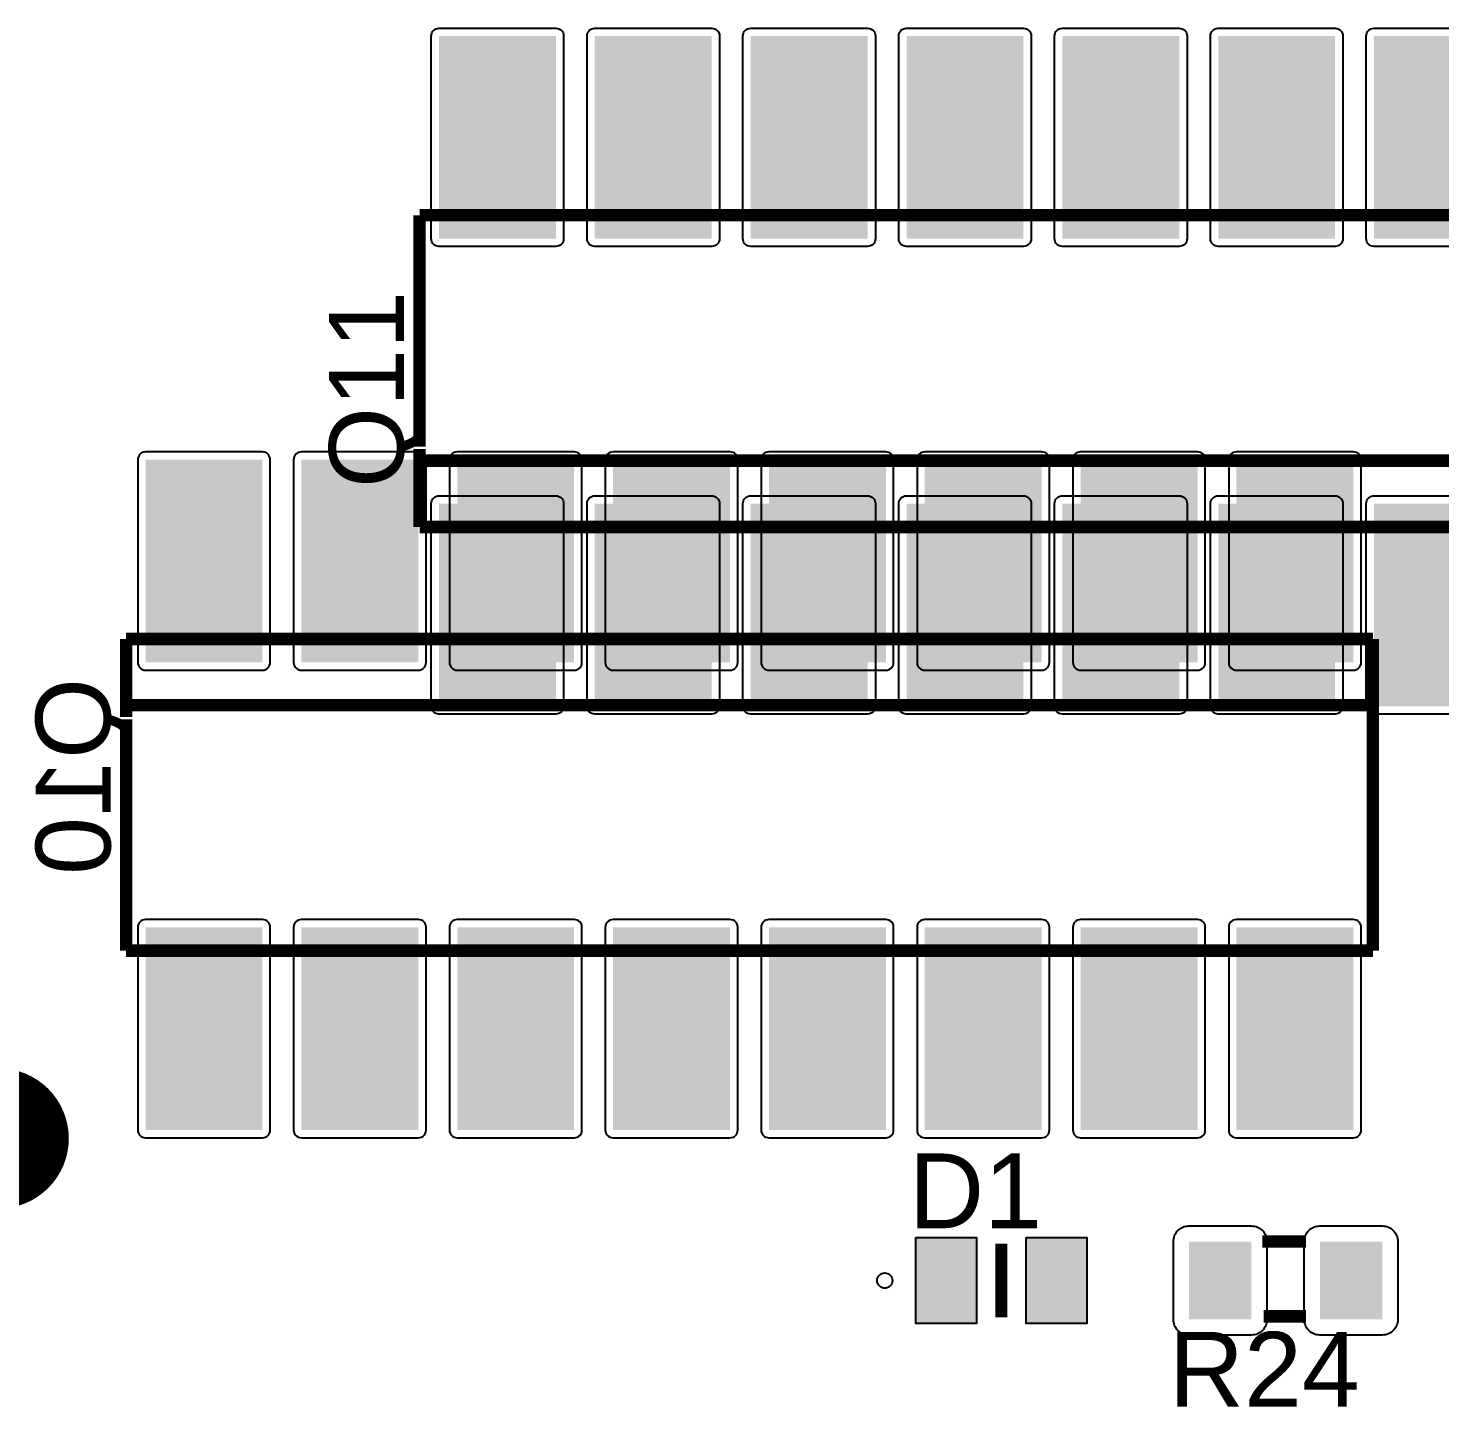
# Model space of a CAD drawing. Header units: inches. Extents: x -3.26 to 3.25, y -2.28 to 2.27.
# Drawn here: x -2.581 to -1.675, y -0.006 to 0.878 of the extents above; entities that cross this region are included whole.
import ezdxf

# ---------------------------------------------------------------- set-up
doc = ezdxf.new("R2010")
doc.units = ezdxf.units.IN
doc.layers.get('0').update_dxf_attribs({"linetype": 'CONTINUOUS'})

# ---------------------------------------------------------------- blocks, each defined once
blk = doc.blocks.new('RPAD')
blk.add_trace([(-0.5, -0.5), (-0.5, 0.5), (0.5, -0.5), (0.5, 0.5)])
blk = doc.blocks.new('EPAD')
at = {"const_width": 0.5}
blk.add_lwpolyline([(-0.25, 0, 1), (0.25, 0, 1)], format="xyb", close=True, dxfattribs=at)

msp = doc.modelspace()

# ---------------------------------------------------------------- linework, layer by layer
for points in [[(-2.317272, 0.878461), (-2.242272, 0.878461), (-2.241249, 0.878361), (-2.240304, 0.878075), (-2.239454, 0.87762), (-2.238717, 0.877015), (-2.238112, 0.876278), (-2.237657, 0.875428), (-2.237371, 0.874483), (-2.237272, 0.873461), (-2.237272, 0.743461), (-2.237371, 0.742438), (-2.237657, 0.741493), (-2.238112, 0.740643), (-2.238717, 0.739906), (-2.239454, 0.739301), (-2.240304, 0.738846), (-2.241249, 0.73856), (-2.242272, 0.738461), (-2.317272, 0.738461), (-2.318294, 0.73856), (-2.319239, 0.738846), (-2.32009, 0.739301), (-2.320826, 0.739906), (-2.321431, 0.740643), (-2.321886, 0.741493), (-2.322172, 0.742438), (-2.322272, 0.743461), (-2.322272, 0.873461), (-2.322172, 0.874483), (-2.321886, 0.875428), (-2.321431, 0.876278), (-2.320826, 0.877015), (-2.32009, 0.87762), (-2.319239, 0.878075), (-2.318294, 0.878361), (-2.317272, 0.878461)], [(-2.217272, 0.878461), (-2.142272, 0.878461), (-2.141249, 0.878361), (-2.140304, 0.878075), (-2.139454, 0.87762), (-2.138717, 0.877015), (-2.138112, 0.876278), (-2.137657, 0.875428), (-2.137371, 0.874483), (-2.137272, 0.873461), (-2.137272, 0.743461), (-2.137371, 0.742438), (-2.137657, 0.741493), (-2.138112, 0.740643), (-2.138717, 0.739906), (-2.139454, 0.739301), (-2.140304, 0.738846), (-2.141249, 0.73856), (-2.142272, 0.738461), (-2.217272, 0.738461), (-2.218294, 0.73856), (-2.219239, 0.738846), (-2.22009, 0.739301), (-2.220826, 0.739906), (-2.221431, 0.740643), (-2.221886, 0.741493), (-2.222172, 0.742438), (-2.222272, 0.743461), (-2.222272, 0.873461), (-2.222172, 0.874483), (-2.221886, 0.875428), (-2.221431, 0.876278), (-2.220826, 0.877015), (-2.22009, 0.87762), (-2.219239, 0.878075), (-2.218294, 0.878361), (-2.217272, 0.878461)], [(-2.117272, 0.878461), (-2.042272, 0.878461), (-2.041249, 0.878361), (-2.040304, 0.878075), (-2.039454, 0.87762), (-2.038717, 0.877015), (-2.038112, 0.876278), (-2.037657, 0.875428), (-2.037371, 0.874483), (-2.037272, 0.873461), (-2.037272, 0.743461), (-2.037371, 0.742438), (-2.037657, 0.741493), (-2.038112, 0.740643), (-2.038717, 0.739906), (-2.039454, 0.739301), (-2.040304, 0.738846), (-2.041249, 0.73856), (-2.042272, 0.738461), (-2.117272, 0.738461), (-2.118294, 0.73856), (-2.119239, 0.738846), (-2.12009, 0.739301), (-2.120826, 0.739906), (-2.121431, 0.740643), (-2.121886, 0.741493), (-2.122172, 0.742438), (-2.122272, 0.743461), (-2.122272, 0.873461), (-2.122172, 0.874483), (-2.121886, 0.875428), (-2.121431, 0.876278), (-2.120826, 0.877015), (-2.12009, 0.87762), (-2.119239, 0.878075), (-2.118294, 0.878361), (-2.117272, 0.878461)], [(-2.017272, 0.878461), (-1.942272, 0.878461), (-1.941249, 0.878361), (-1.940304, 0.878075), (-1.939454, 0.87762), (-1.938717, 0.877015), (-1.938112, 0.876278), (-1.937657, 0.875428), (-1.937371, 0.874483), (-1.937272, 0.873461), (-1.937272, 0.743461), (-1.937371, 0.742438), (-1.937657, 0.741493), (-1.938112, 0.740643), (-1.938717, 0.739906), (-1.939454, 0.739301), (-1.940304, 0.738846), (-1.941249, 0.73856), (-1.942272, 0.738461), (-2.017272, 0.738461), (-2.018294, 0.73856), (-2.019239, 0.738846), (-2.02009, 0.739301), (-2.020826, 0.739906), (-2.021431, 0.740643), (-2.021886, 0.741493), (-2.022172, 0.742438), (-2.022272, 0.743461), (-2.022272, 0.873461), (-2.022172, 0.874483), (-2.021886, 0.875428), (-2.021431, 0.876278), (-2.020826, 0.877015), (-2.02009, 0.87762), (-2.019239, 0.878075), (-2.018294, 0.878361), (-2.017272, 0.878461)], [(-1.917272, 0.878461), (-1.842272, 0.878461), (-1.841249, 0.878361), (-1.840304, 0.878075), (-1.839454, 0.87762), (-1.838717, 0.877015), (-1.838112, 0.876278), (-1.837657, 0.875428), (-1.837371, 0.874483), (-1.837272, 0.873461), (-1.837272, 0.743461), (-1.837371, 0.742438), (-1.837657, 0.741493), (-1.838112, 0.740643), (-1.838717, 0.739906), (-1.839454, 0.739301), (-1.840304, 0.738846), (-1.841249, 0.73856), (-1.842272, 0.738461), (-1.917272, 0.738461), (-1.918294, 0.73856), (-1.919239, 0.738846), (-1.92009, 0.739301), (-1.920826, 0.739906), (-1.921431, 0.740643), (-1.921886, 0.741493), (-1.922172, 0.742438), (-1.922272, 0.743461), (-1.922272, 0.873461), (-1.922172, 0.874483), (-1.921886, 0.875428), (-1.921431, 0.876278), (-1.920826, 0.877015), (-1.92009, 0.87762), (-1.919239, 0.878075), (-1.918294, 0.878361), (-1.917272, 0.878461)], [(-1.817272, 0.878461), (-1.742272, 0.878461), (-1.741249, 0.878361), (-1.740304, 0.878075), (-1.739454, 0.87762), (-1.738717, 0.877015), (-1.738112, 0.876278), (-1.737657, 0.875428), (-1.737371, 0.874483), (-1.737272, 0.873461), (-1.737272, 0.743461), (-1.737371, 0.742438), (-1.737657, 0.741493), (-1.738112, 0.740643), (-1.738717, 0.739906), (-1.739454, 0.739301), (-1.740304, 0.738846), (-1.741249, 0.73856), (-1.742272, 0.738461), (-1.817272, 0.738461), (-1.818294, 0.73856), (-1.819239, 0.738846), (-1.82009, 0.739301), (-1.820826, 0.739906), (-1.821431, 0.740643), (-1.821886, 0.741493), (-1.822172, 0.742438), (-1.822272, 0.743461), (-1.822272, 0.873461), (-1.822172, 0.874483), (-1.821886, 0.875428), (-1.821431, 0.876278), (-1.820826, 0.877015), (-1.82009, 0.87762), (-1.819239, 0.878075), (-1.818294, 0.878361), (-1.817272, 0.878461)], [(-2.505547, 0.466587), (-2.430547, 0.466587), (-2.429525, 0.466686), (-2.42858, 0.466972), (-2.427729, 0.467427), (-2.426993, 0.468032), (-2.426388, 0.468769), (-2.425933, 0.469619), (-2.425647, 0.470564), (-2.425547, 0.471587), (-2.425547, 0.601587), (-2.425647, 0.602609), (-2.425933, 0.603554), (-2.426388, 0.604404), (-2.426993, 0.605141), (-2.427729, 0.605746), (-2.42858, 0.606201), (-2.429525, 0.606487), (-2.430547, 0.606587), (-2.505547, 0.606587), (-2.50657, 0.606487), (-2.507515, 0.606201), (-2.508365, 0.605746), (-2.509102, 0.605141), (-2.509707, 0.604404), (-2.510161, 0.603554), (-2.510448, 0.602609), (-2.510547, 0.601587), (-2.510547, 0.471587), (-2.510448, 0.470564), (-2.510161, 0.469619), (-2.509707, 0.468769), (-2.509102, 0.468032), (-2.508365, 0.467427), (-2.507515, 0.466972), (-2.50657, 0.466686), (-2.505547, 0.466587)], [(-2.405547, 0.466587), (-2.330547, 0.466587), (-2.329525, 0.466686), (-2.32858, 0.466972), (-2.327729, 0.467427), (-2.326993, 0.468032), (-2.326388, 0.468769), (-2.325933, 0.469619), (-2.325647, 0.470564), (-2.325547, 0.471587), (-2.325547, 0.601587), (-2.325647, 0.602609), (-2.325933, 0.603554), (-2.326388, 0.604404), (-2.326993, 0.605141), (-2.327729, 0.605746), (-2.32858, 0.606201), (-2.329525, 0.606487), (-2.330547, 0.606587), (-2.405547, 0.606587), (-2.40657, 0.606487), (-2.407515, 0.606201), (-2.408365, 0.605746), (-2.409102, 0.605141), (-2.409707, 0.604404), (-2.410161, 0.603554), (-2.410448, 0.602609), (-2.410547, 0.601587), (-2.410547, 0.471587), (-2.410448, 0.470564), (-2.410161, 0.469619), (-2.409707, 0.468769), (-2.409102, 0.468032), (-2.408365, 0.467427), (-2.407515, 0.466972), (-2.40657, 0.466686), (-2.405547, 0.466587)], [(-2.305547, 0.466587), (-2.230547, 0.466587), (-2.229525, 0.466686), (-2.22858, 0.466972), (-2.227729, 0.467427), (-2.226993, 0.468032), (-2.226388, 0.468769), (-2.225933, 0.469619), (-2.225647, 0.470564), (-2.225547, 0.471587), (-2.225547, 0.601587), (-2.225647, 0.602609), (-2.225933, 0.603554), (-2.226388, 0.604404), (-2.226993, 0.605141), (-2.227729, 0.605746), (-2.22858, 0.606201), (-2.229525, 0.606487), (-2.230547, 0.606587), (-2.305547, 0.606587), (-2.30657, 0.606487), (-2.307515, 0.606201), (-2.308365, 0.605746), (-2.309102, 0.605141), (-2.309707, 0.604404), (-2.310161, 0.603554), (-2.310448, 0.602609), (-2.310547, 0.601587), (-2.310547, 0.471587), (-2.310448, 0.470564), (-2.310161, 0.469619), (-2.309707, 0.468769), (-2.309102, 0.468032), (-2.308365, 0.467427), (-2.307515, 0.466972), (-2.30657, 0.466686), (-2.305547, 0.466587)], [(-2.205547, 0.466587), (-2.130547, 0.466587), (-2.129525, 0.466686), (-2.12858, 0.466972), (-2.127729, 0.467427), (-2.126993, 0.468032), (-2.126388, 0.468769), (-2.125933, 0.469619), (-2.125647, 0.470564), (-2.125547, 0.471587), (-2.125547, 0.601587), (-2.125647, 0.602609), (-2.125933, 0.603554), (-2.126388, 0.604404), (-2.126993, 0.605141), (-2.127729, 0.605746), (-2.12858, 0.606201), (-2.129525, 0.606487), (-2.130547, 0.606587), (-2.205547, 0.606587), (-2.20657, 0.606487), (-2.207515, 0.606201), (-2.208365, 0.605746), (-2.209102, 0.605141), (-2.209707, 0.604404), (-2.210161, 0.603554), (-2.210448, 0.602609), (-2.210547, 0.601587), (-2.210547, 0.471587), (-2.210448, 0.470564), (-2.210161, 0.469619), (-2.209707, 0.468769), (-2.209102, 0.468032), (-2.208365, 0.467427), (-2.207515, 0.466972), (-2.20657, 0.466686), (-2.205547, 0.466587)], [(-2.105547, 0.466587), (-2.030547, 0.466587), (-2.029525, 0.466686), (-2.02858, 0.466972), (-2.027729, 0.467427), (-2.026993, 0.468032), (-2.026388, 0.468769), (-2.025933, 0.469619), (-2.025647, 0.470564), (-2.025547, 0.471587), (-2.025547, 0.601587), (-2.025647, 0.602609), (-2.025933, 0.603554), (-2.026388, 0.604404), (-2.026993, 0.605141), (-2.027729, 0.605746), (-2.02858, 0.606201), (-2.029525, 0.606487), (-2.030547, 0.606587), (-2.105547, 0.606587), (-2.10657, 0.606487), (-2.107515, 0.606201), (-2.108365, 0.605746), (-2.109102, 0.605141), (-2.109707, 0.604404), (-2.110161, 0.603554), (-2.110448, 0.602609), (-2.110547, 0.601587), (-2.110547, 0.471587), (-2.110448, 0.470564), (-2.110161, 0.469619), (-2.109707, 0.468769), (-2.109102, 0.468032), (-2.108365, 0.467427), (-2.107515, 0.466972), (-2.10657, 0.466686), (-2.105547, 0.466587)], [(-2.005547, 0.466587), (-1.930547, 0.466587), (-1.929525, 0.466686), (-1.92858, 0.466972), (-1.927729, 0.467427), (-1.926993, 0.468032), (-1.926388, 0.468769), (-1.925933, 0.469619), (-1.925647, 0.470564), (-1.925547, 0.471587), (-1.925547, 0.601587), (-1.925647, 0.602609), (-1.925933, 0.603554), (-1.926388, 0.604404), (-1.926993, 0.605141), (-1.927729, 0.605746), (-1.92858, 0.606201), (-1.929525, 0.606487), (-1.930547, 0.606587), (-2.005547, 0.606587), (-2.00657, 0.606487), (-2.007515, 0.606201), (-2.008365, 0.605746), (-2.009102, 0.605141), (-2.009707, 0.604404), (-2.010161, 0.603554), (-2.010448, 0.602609), (-2.010547, 0.601587), (-2.010547, 0.471587), (-2.010448, 0.470564), (-2.010161, 0.469619), (-2.009707, 0.468769), (-2.009102, 0.468032), (-2.008365, 0.467427), (-2.007515, 0.466972), (-2.00657, 0.466686), (-2.005547, 0.466587)], [(-1.905547, 0.466587), (-1.830547, 0.466587), (-1.829525, 0.466686), (-1.82858, 0.466972), (-1.827729, 0.467427), (-1.826993, 0.468032), (-1.826388, 0.468769), (-1.825933, 0.469619), (-1.825647, 0.470564), (-1.825547, 0.471587), (-1.825547, 0.601587), (-1.825647, 0.602609), (-1.825933, 0.603554), (-1.826388, 0.604404), (-1.826993, 0.605141), (-1.827729, 0.605746), (-1.82858, 0.606201), (-1.829525, 0.606487), (-1.830547, 0.606587), (-1.905547, 0.606587), (-1.90657, 0.606487), (-1.907515, 0.606201), (-1.908365, 0.605746), (-1.909102, 0.605141), (-1.909707, 0.604404), (-1.910161, 0.603554), (-1.910448, 0.602609), (-1.910547, 0.601587), (-1.910547, 0.471587), (-1.910448, 0.470564), (-1.910161, 0.469619), (-1.909707, 0.468769), (-1.909102, 0.468032), (-1.908365, 0.467427), (-1.907515, 0.466972), (-1.90657, 0.466686), (-1.905547, 0.466587)], [(-1.805547, 0.466587), (-1.730547, 0.466587), (-1.729525, 0.466686), (-1.72858, 0.466972), (-1.727729, 0.467427), (-1.726993, 0.468032), (-1.726388, 0.468769), (-1.725933, 0.469619), (-1.725647, 0.470564), (-1.725547, 0.471587), (-1.725547, 0.601587), (-1.725647, 0.602609), (-1.725933, 0.603554), (-1.726388, 0.604404), (-1.726993, 0.605141), (-1.727729, 0.605746), (-1.72858, 0.606201), (-1.729525, 0.606487), (-1.730547, 0.606587), (-1.805547, 0.606587), (-1.80657, 0.606487), (-1.807515, 0.606201), (-1.808365, 0.605746), (-1.809102, 0.605141), (-1.809707, 0.604404), (-1.810161, 0.603554), (-1.810448, 0.602609), (-1.810547, 0.601587), (-1.810547, 0.471587), (-1.810448, 0.470564), (-1.810161, 0.469619), (-1.809707, 0.468769), (-1.809102, 0.468032), (-1.808365, 0.467427), (-1.807515, 0.466972), (-1.80657, 0.466686), (-1.805547, 0.466587)], [(-2.317272, 0.578461), (-2.242272, 0.578461), (-2.241249, 0.578361), (-2.240304, 0.578075), (-2.239454, 0.57762), (-2.238717, 0.577015), (-2.238112, 0.576278), (-2.237657, 0.575428), (-2.237371, 0.574483), (-2.237272, 0.573461), (-2.237272, 0.443461), (-2.237371, 0.442438), (-2.237657, 0.441493), (-2.238112, 0.440643), (-2.238717, 0.439906), (-2.239454, 0.439301), (-2.240304, 0.438846), (-2.241249, 0.43856), (-2.242272, 0.438461), (-2.317272, 0.438461), (-2.318294, 0.43856), (-2.319239, 0.438846), (-2.32009, 0.439301), (-2.320826, 0.439906), (-2.321431, 0.440643), (-2.321886, 0.441493), (-2.322172, 0.442438), (-2.322272, 0.443461), (-2.322272, 0.573461), (-2.322172, 0.574483), (-2.321886, 0.575428), (-2.321431, 0.576278), (-2.320826, 0.577015), (-2.32009, 0.57762), (-2.319239, 0.578075), (-2.318294, 0.578361), (-2.317272, 0.578461)], [(-2.217272, 0.578461), (-2.142272, 0.578461), (-2.141249, 0.578361), (-2.140304, 0.578075), (-2.139454, 0.57762), (-2.138717, 0.577015), (-2.138112, 0.576278), (-2.137657, 0.575428), (-2.137371, 0.574483), (-2.137272, 0.573461), (-2.137272, 0.443461), (-2.137371, 0.442438), (-2.137657, 0.441493), (-2.138112, 0.440643), (-2.138717, 0.439906), (-2.139454, 0.439301), (-2.140304, 0.438846), (-2.141249, 0.43856), (-2.142272, 0.438461), (-2.217272, 0.438461), (-2.218294, 0.43856), (-2.219239, 0.438846), (-2.22009, 0.439301), (-2.220826, 0.439906), (-2.221431, 0.440643), (-2.221886, 0.441493), (-2.222172, 0.442438), (-2.222272, 0.443461), (-2.222272, 0.573461), (-2.222172, 0.574483), (-2.221886, 0.575428), (-2.221431, 0.576278), (-2.220826, 0.577015), (-2.22009, 0.57762), (-2.219239, 0.578075), (-2.218294, 0.578361), (-2.217272, 0.578461)], [(-2.117272, 0.578461), (-2.042272, 0.578461), (-2.041249, 0.578361), (-2.040304, 0.578075), (-2.039454, 0.57762), (-2.038717, 0.577015), (-2.038112, 0.576278), (-2.037657, 0.575428), (-2.037371, 0.574483), (-2.037272, 0.573461), (-2.037272, 0.443461), (-2.037371, 0.442438), (-2.037657, 0.441493), (-2.038112, 0.440643), (-2.038717, 0.439906), (-2.039454, 0.439301), (-2.040304, 0.438846), (-2.041249, 0.43856), (-2.042272, 0.438461), (-2.117272, 0.438461), (-2.118294, 0.43856), (-2.119239, 0.438846), (-2.12009, 0.439301), (-2.120826, 0.439906), (-2.121431, 0.440643), (-2.121886, 0.441493), (-2.122172, 0.442438), (-2.122272, 0.443461), (-2.122272, 0.573461), (-2.122172, 0.574483), (-2.121886, 0.575428), (-2.121431, 0.576278), (-2.120826, 0.577015), (-2.12009, 0.57762), (-2.119239, 0.578075), (-2.118294, 0.578361), (-2.117272, 0.578461)], [(-2.017272, 0.578461), (-1.942272, 0.578461), (-1.941249, 0.578361), (-1.940304, 0.578075), (-1.939454, 0.57762), (-1.938717, 0.577015), (-1.938112, 0.576278), (-1.937657, 0.575428), (-1.937371, 0.574483), (-1.937272, 0.573461), (-1.937272, 0.443461), (-1.937371, 0.442438), (-1.937657, 0.441493), (-1.938112, 0.440643), (-1.938717, 0.439906), (-1.939454, 0.439301), (-1.940304, 0.438846), (-1.941249, 0.43856), (-1.942272, 0.438461), (-2.017272, 0.438461), (-2.018294, 0.43856), (-2.019239, 0.438846), (-2.02009, 0.439301), (-2.020826, 0.439906), (-2.021431, 0.440643), (-2.021886, 0.441493), (-2.022172, 0.442438), (-2.022272, 0.443461), (-2.022272, 0.573461), (-2.022172, 0.574483), (-2.021886, 0.575428), (-2.021431, 0.576278), (-2.020826, 0.577015), (-2.02009, 0.57762), (-2.019239, 0.578075), (-2.018294, 0.578361), (-2.017272, 0.578461)], [(-1.917272, 0.578461), (-1.842272, 0.578461), (-1.841249, 0.578361), (-1.840304, 0.578075), (-1.839454, 0.57762), (-1.838717, 0.577015), (-1.838112, 0.576278), (-1.837657, 0.575428), (-1.837371, 0.574483), (-1.837272, 0.573461), (-1.837272, 0.443461), (-1.837371, 0.442438), (-1.837657, 0.441493), (-1.838112, 0.440643), (-1.838717, 0.439906), (-1.839454, 0.439301), (-1.840304, 0.438846), (-1.841249, 0.43856), (-1.842272, 0.438461), (-1.917272, 0.438461), (-1.918294, 0.43856), (-1.919239, 0.438846), (-1.92009, 0.439301), (-1.920826, 0.439906), (-1.921431, 0.440643), (-1.921886, 0.441493), (-1.922172, 0.442438), (-1.922272, 0.443461), (-1.922272, 0.573461), (-1.922172, 0.574483), (-1.921886, 0.575428), (-1.921431, 0.576278), (-1.920826, 0.577015), (-1.92009, 0.57762), (-1.919239, 0.578075), (-1.918294, 0.578361), (-1.917272, 0.578461)], [(-1.817272, 0.578461), (-1.742272, 0.578461), (-1.741249, 0.578361), (-1.740304, 0.578075), (-1.739454, 0.57762), (-1.738717, 0.577015), (-1.738112, 0.576278), (-1.737657, 0.575428), (-1.737371, 0.574483), (-1.737272, 0.573461), (-1.737272, 0.443461), (-1.737371, 0.442438), (-1.737657, 0.441493), (-1.738112, 0.440643), (-1.738717, 0.439906), (-1.739454, 0.439301), (-1.740304, 0.438846), (-1.741249, 0.43856), (-1.742272, 0.438461), (-1.817272, 0.438461), (-1.818294, 0.43856), (-1.819239, 0.438846), (-1.82009, 0.439301), (-1.820826, 0.439906), (-1.821431, 0.440643), (-1.821886, 0.441493), (-1.822172, 0.442438), (-1.822272, 0.443461), (-1.822272, 0.573461), (-1.822172, 0.574483), (-1.821886, 0.575428), (-1.821431, 0.576278), (-1.820826, 0.577015), (-1.82009, 0.57762), (-1.819239, 0.578075), (-1.818294, 0.578361), (-1.817272, 0.578461)], [(-2.505547, 0.166587), (-2.430547, 0.166587), (-2.429525, 0.166686), (-2.42858, 0.166972), (-2.427729, 0.167427), (-2.426993, 0.168032), (-2.426388, 0.168769), (-2.425933, 0.169619), (-2.425647, 0.170564), (-2.425547, 0.171587), (-2.425547, 0.301587), (-2.425647, 0.302609), (-2.425933, 0.303554), (-2.426388, 0.304404), (-2.426993, 0.305141), (-2.427729, 0.305746), (-2.42858, 0.306201), (-2.429525, 0.306487), (-2.430547, 0.306587), (-2.505547, 0.306587), (-2.50657, 0.306487), (-2.507515, 0.306201), (-2.508365, 0.305746), (-2.509102, 0.305141), (-2.509707, 0.304404), (-2.510161, 0.303554), (-2.510448, 0.302609), (-2.510547, 0.301587), (-2.510547, 0.171587), (-2.510448, 0.170564), (-2.510161, 0.169619), (-2.509707, 0.168769), (-2.509102, 0.168032), (-2.508365, 0.167427), (-2.507515, 0.166972), (-2.50657, 0.166686), (-2.505547, 0.166587)], [(-2.405547, 0.166587), (-2.330547, 0.166587), (-2.329525, 0.166686), (-2.32858, 0.166972), (-2.327729, 0.167427), (-2.326993, 0.168032), (-2.326388, 0.168769), (-2.325933, 0.169619), (-2.325647, 0.170564), (-2.325547, 0.171587), (-2.325547, 0.301587), (-2.325647, 0.302609), (-2.325933, 0.303554), (-2.326388, 0.304404), (-2.326993, 0.305141), (-2.327729, 0.305746), (-2.32858, 0.306201), (-2.329525, 0.306487), (-2.330547, 0.306587), (-2.405547, 0.306587), (-2.40657, 0.306487), (-2.407515, 0.306201), (-2.408365, 0.305746), (-2.409102, 0.305141), (-2.409707, 0.304404), (-2.410161, 0.303554), (-2.410448, 0.302609), (-2.410547, 0.301587), (-2.410547, 0.171587), (-2.410448, 0.170564), (-2.410161, 0.169619), (-2.409707, 0.168769), (-2.409102, 0.168032), (-2.408365, 0.167427), (-2.407515, 0.166972), (-2.40657, 0.166686), (-2.405547, 0.166587)], [(-2.305547, 0.166587), (-2.230547, 0.166587), (-2.229525, 0.166686), (-2.22858, 0.166972), (-2.227729, 0.167427), (-2.226993, 0.168032), (-2.226388, 0.168769), (-2.225933, 0.169619), (-2.225647, 0.170564), (-2.225547, 0.171587), (-2.225547, 0.301587), (-2.225647, 0.302609), (-2.225933, 0.303554), (-2.226388, 0.304404), (-2.226993, 0.305141), (-2.227729, 0.305746), (-2.22858, 0.306201), (-2.229525, 0.306487), (-2.230547, 0.306587), (-2.305547, 0.306587), (-2.30657, 0.306487), (-2.307515, 0.306201), (-2.308365, 0.305746), (-2.309102, 0.305141), (-2.309707, 0.304404), (-2.310161, 0.303554), (-2.310448, 0.302609), (-2.310547, 0.301587), (-2.310547, 0.171587), (-2.310448, 0.170564), (-2.310161, 0.169619), (-2.309707, 0.168769), (-2.309102, 0.168032), (-2.308365, 0.167427), (-2.307515, 0.166972), (-2.30657, 0.166686), (-2.305547, 0.166587)], [(-2.205547, 0.166587), (-2.130547, 0.166587), (-2.129525, 0.166686), (-2.12858, 0.166972), (-2.127729, 0.167427), (-2.126993, 0.168032), (-2.126388, 0.168769), (-2.125933, 0.169619), (-2.125647, 0.170564), (-2.125547, 0.171587), (-2.125547, 0.301587), (-2.125647, 0.302609), (-2.125933, 0.303554), (-2.126388, 0.304404), (-2.126993, 0.305141), (-2.127729, 0.305746), (-2.12858, 0.306201), (-2.129525, 0.306487), (-2.130547, 0.306587), (-2.205547, 0.306587), (-2.20657, 0.306487), (-2.207515, 0.306201), (-2.208365, 0.305746), (-2.209102, 0.305141), (-2.209707, 0.304404), (-2.210161, 0.303554), (-2.210448, 0.302609), (-2.210547, 0.301587), (-2.210547, 0.171587), (-2.210448, 0.170564), (-2.210161, 0.169619), (-2.209707, 0.168769), (-2.209102, 0.168032), (-2.208365, 0.167427), (-2.207515, 0.166972), (-2.20657, 0.166686), (-2.205547, 0.166587)], [(-2.105547, 0.166587), (-2.030547, 0.166587), (-2.029525, 0.166686), (-2.02858, 0.166972), (-2.027729, 0.167427), (-2.026993, 0.168032), (-2.026388, 0.168769), (-2.025933, 0.169619), (-2.025647, 0.170564), (-2.025547, 0.171587), (-2.025547, 0.301587), (-2.025647, 0.302609), (-2.025933, 0.303554), (-2.026388, 0.304404), (-2.026993, 0.305141), (-2.027729, 0.305746), (-2.02858, 0.306201), (-2.029525, 0.306487), (-2.030547, 0.306587), (-2.105547, 0.306587), (-2.10657, 0.306487), (-2.107515, 0.306201), (-2.108365, 0.305746), (-2.109102, 0.305141), (-2.109707, 0.304404), (-2.110161, 0.303554), (-2.110448, 0.302609), (-2.110547, 0.301587), (-2.110547, 0.171587), (-2.110448, 0.170564), (-2.110161, 0.169619), (-2.109707, 0.168769), (-2.109102, 0.168032), (-2.108365, 0.167427), (-2.107515, 0.166972), (-2.10657, 0.166686), (-2.105547, 0.166587)], [(-2.005547, 0.166587), (-1.930547, 0.166587), (-1.929525, 0.166686), (-1.92858, 0.166972), (-1.927729, 0.167427), (-1.926993, 0.168032), (-1.926388, 0.168769), (-1.925933, 0.169619), (-1.925647, 0.170564), (-1.925547, 0.171587), (-1.925547, 0.301587), (-1.925647, 0.302609), (-1.925933, 0.303554), (-1.926388, 0.304404), (-1.926993, 0.305141), (-1.927729, 0.305746), (-1.92858, 0.306201), (-1.929525, 0.306487), (-1.930547, 0.306587), (-2.005547, 0.306587), (-2.00657, 0.306487), (-2.007515, 0.306201), (-2.008365, 0.305746), (-2.009102, 0.305141), (-2.009707, 0.304404), (-2.010161, 0.303554), (-2.010448, 0.302609), (-2.010547, 0.301587), (-2.010547, 0.171587), (-2.010448, 0.170564), (-2.010161, 0.169619), (-2.009707, 0.168769), (-2.009102, 0.168032), (-2.008365, 0.167427), (-2.007515, 0.166972), (-2.00657, 0.166686), (-2.005547, 0.166587)], [(-1.905547, 0.166587), (-1.830547, 0.166587), (-1.829525, 0.166686), (-1.82858, 0.166972), (-1.827729, 0.167427), (-1.826993, 0.168032), (-1.826388, 0.168769), (-1.825933, 0.169619), (-1.825647, 0.170564), (-1.825547, 0.171587), (-1.825547, 0.301587), (-1.825647, 0.302609), (-1.825933, 0.303554), (-1.826388, 0.304404), (-1.826993, 0.305141), (-1.827729, 0.305746), (-1.82858, 0.306201), (-1.829525, 0.306487), (-1.830547, 0.306587), (-1.905547, 0.306587), (-1.90657, 0.306487), (-1.907515, 0.306201), (-1.908365, 0.305746), (-1.909102, 0.305141), (-1.909707, 0.304404), (-1.910161, 0.303554), (-1.910448, 0.302609), (-1.910547, 0.301587), (-1.910547, 0.171587), (-1.910448, 0.170564), (-1.910161, 0.169619), (-1.909707, 0.168769), (-1.909102, 0.168032), (-1.908365, 0.167427), (-1.907515, 0.166972), (-1.90657, 0.166686), (-1.905547, 0.166587)], [(-1.805547, 0.166587), (-1.730547, 0.166587), (-1.729525, 0.166686), (-1.72858, 0.166972), (-1.727729, 0.167427), (-1.726993, 0.168032), (-1.726388, 0.168769), (-1.725933, 0.169619), (-1.725647, 0.170564), (-1.725547, 0.171587), (-1.725547, 0.301587), (-1.725647, 0.302609), (-1.725933, 0.303554), (-1.726388, 0.304404), (-1.726993, 0.305141), (-1.727729, 0.305746), (-1.72858, 0.306201), (-1.729525, 0.306487), (-1.730547, 0.306587), (-1.805547, 0.306587), (-1.80657, 0.306487), (-1.807515, 0.306201), (-1.808365, 0.305746), (-1.809102, 0.305141), (-1.809707, 0.304404), (-1.810161, 0.303554), (-1.810448, 0.302609), (-1.810547, 0.301587), (-1.810547, 0.171587), (-1.810448, 0.170564), (-1.810161, 0.169619), (-1.809707, 0.168769), (-1.809102, 0.168032), (-1.808365, 0.167427), (-1.807515, 0.166972), (-1.80657, 0.166686), (-1.805547, 0.166587)], [(-1.796024, 0.039972), (-1.836024, 0.039972), (-1.837063, 0.040023), (-1.838068, 0.040171), (-1.839035, 0.040413), (-1.839959, 0.040744), (-1.840835, 0.041159), (-1.841659, 0.041654), (-1.842427, 0.042223), (-1.843133, 0.042863), (-1.843773, 0.043569), (-1.844343, 0.044337), (-1.844837, 0.045161), (-1.845252, 0.046037), (-1.845583, 0.046961), (-1.845825, 0.047928), (-1.845973, 0.048933), (-1.846024, 0.049972), (-1.846024, 0.099972), (-1.845973, 0.101012), (-1.845825, 0.102017), (-1.845583, 0.102984), (-1.845252, 0.103908), (-1.844837, 0.104784), (-1.844343, 0.105608), (-1.843773, 0.106376), (-1.843133, 0.107082), (-1.842427, 0.107722), (-1.841659, 0.108291), (-1.840835, 0.108786), (-1.839959, 0.109201), (-1.839035, 0.109531), (-1.838068, 0.109774), (-1.837063, 0.109922), (-1.836024, 0.109972), (-1.796024, 0.109972), (-1.794984, 0.109922), (-1.793979, 0.109774), (-1.793012, 0.109531), (-1.792088, 0.109201), (-1.791212, 0.108786), (-1.790388, 0.108291), (-1.78962, 0.107722), (-1.788914, 0.107082), (-1.788274, 0.106376), (-1.787705, 0.105608), (-1.78721, 0.104784), (-1.786795, 0.103908), (-1.786465, 0.102984), (-1.786222, 0.102017), (-1.786074, 0.101012), (-1.786024, 0.099972), (-1.786024, 0.049972), (-1.786074, 0.048933), (-1.786222, 0.047928), (-1.786465, 0.046961), (-1.786795, 0.046037), (-1.78721, 0.045161), (-1.787705, 0.044337), (-1.788274, 0.043569), (-1.788914, 0.042863), (-1.78962, 0.042223), (-1.790388, 0.041654), (-1.791212, 0.041159), (-1.792088, 0.040744), (-1.793012, 0.040413), (-1.793979, 0.040171), (-1.794984, 0.040023), (-1.796024, 0.039972)], [(-1.712024, 0.039972), (-1.752024, 0.039972), (-1.753063, 0.040023), (-1.754068, 0.040171), (-1.755035, 0.040413), (-1.755959, 0.040744), (-1.756835, 0.041159), (-1.757659, 0.041654), (-1.758427, 0.042223), (-1.759133, 0.042863), (-1.759773, 0.043569), (-1.760343, 0.044337), (-1.760837, 0.045161), (-1.761252, 0.046037), (-1.761583, 0.046961), (-1.761825, 0.047928), (-1.761973, 0.048933), (-1.762024, 0.049972), (-1.762024, 0.099972), (-1.761973, 0.101012), (-1.761825, 0.102017), (-1.761583, 0.102984), (-1.761252, 0.103908), (-1.760837, 0.104784), (-1.760343, 0.105608), (-1.759773, 0.106376), (-1.759133, 0.107082), (-1.758427, 0.107722), (-1.757659, 0.108291), (-1.756835, 0.108786), (-1.755959, 0.109201), (-1.755035, 0.109531), (-1.754068, 0.109774), (-1.753063, 0.109922), (-1.752024, 0.109972), (-1.712024, 0.109972), (-1.710984, 0.109922), (-1.709979, 0.109774), (-1.709012, 0.109531), (-1.708088, 0.109201), (-1.707212, 0.108786), (-1.706388, 0.108291), (-1.70562, 0.107722), (-1.704914, 0.107082), (-1.704274, 0.106376), (-1.703705, 0.105608), (-1.70321, 0.104784), (-1.702795, 0.103908), (-1.702465, 0.102984), (-1.702222, 0.102017), (-1.702074, 0.101012), (-1.702024, 0.099972), (-1.702024, 0.049972), (-1.702074, 0.048933), (-1.702222, 0.047928), (-1.702465, 0.046961), (-1.702795, 0.046037), (-1.70321, 0.045161), (-1.703705, 0.044337), (-1.704274, 0.043569), (-1.704914, 0.042863), (-1.70562, 0.042223), (-1.706388, 0.041654), (-1.707212, 0.041159), (-1.708088, 0.040744), (-1.709012, 0.040413), (-1.709979, 0.040171), (-1.710984, 0.040023), (-1.712024, 0.039972)], [(-2.011366, 0.102472), (-1.972366, 0.102472), (-1.972366, 0.047472), (-2.011366, 0.047472), (-2.011366, 0.102472)], [(-1.9405, 0.102472), (-1.9015, 0.102472), (-1.9015, 0.047472), (-1.9405, 0.047472), (-1.9405, 0.102472)]]:
    msp.add_lwpolyline(points, close=True)
for points in [[(-1.642272, 0.738461), (-1.717272, 0.738461), (-1.718294, 0.73856), (-1.719239, 0.738846), (-1.72009, 0.739301), (-1.720826, 0.739906), (-1.721431, 0.740643), (-1.721886, 0.741493), (-1.722172, 0.742438), (-1.722272, 0.743461), (-1.722272, 0.873461), (-1.722172, 0.874483), (-1.721886, 0.875428), (-1.721431, 0.876278), (-1.720826, 0.877015), (-1.72009, 0.87762), (-1.719239, 0.878075), (-1.718294, 0.878361), (-1.717272, 0.878461), (-1.717272, 0.878461), (-1.642272, 0.878461)], [(-1.642272, 0.438461), (-1.717272, 0.438461), (-1.718294, 0.43856), (-1.719239, 0.438846), (-1.72009, 0.439301), (-1.720826, 0.439906), (-1.721431, 0.440643), (-1.721886, 0.441493), (-1.722172, 0.442438), (-1.722272, 0.443461), (-1.722272, 0.573461), (-1.722172, 0.574483), (-1.721886, 0.575428), (-1.721431, 0.576278), (-1.720826, 0.577015), (-1.72009, 0.57762), (-1.719239, 0.578075), (-1.718294, 0.578361), (-1.717272, 0.578461), (-1.717272, 0.578461), (-1.642272, 0.578461)]]:
    msp.add_lwpolyline(points)
for points, const_width in [([(-2.329772, 0.610035), (-2.329772, 0.758461)], 0.008), ([(-1.529772, 0.758461), (-2.329772, 0.758461)], 0.008), ([(-2.329772, 0.610035), (-2.329772, 0.758461)], 0.008), ([(-1.529772, 0.758461), (-2.329772, 0.758461)], 0.008), ([(-2.329772, 0.610035), (-2.329772, 0.758461)], 0.008), ([(-1.529772, 0.758461), (-2.329772, 0.758461)], 0.008), ([(-2.329772, 0.558461), (-2.329772, 0.608461)], 0.008), ([(-2.329772, 0.558461), (-2.329772, 0.608461)], 0.008), ([(-2.329772, 0.558461), (-2.329772, 0.608461)], 0.008), ([(-1.525835, 0.60098), (-2.325835, 0.60098)], 0.008), ([(-1.525835, 0.60098), (-2.325835, 0.60098)], 0.008), ([(-1.525835, 0.60098), (-2.325835, 0.60098)], 0.008), ([(-2.329772, 0.558461), (-1.529772, 0.558461)], 0.008), ([(-2.329772, 0.558461), (-1.529772, 0.558461)], 0.008), ([(-2.329772, 0.558461), (-1.529772, 0.558461)], 0.008), ([(-2.518047, 0.486587), (-2.518047, 0.436587)], 0.008), ([(-2.518047, 0.486587), (-1.718047, 0.486587)], 0.008), ([(-2.518047, 0.486587), (-2.518047, 0.436587)], 0.008), ([(-2.518047, 0.486587), (-1.718047, 0.486587)], 0.008), ([(-2.518047, 0.486587), (-2.518047, 0.436587)], 0.008), ([(-2.518047, 0.486587), (-1.718047, 0.486587)], 0.008), ([(-1.718047, 0.486587), (-1.718047, 0.286587)], 0.008), ([(-1.718047, 0.486587), (-1.718047, 0.286587)], 0.008), ([(-1.718047, 0.486587), (-1.718047, 0.286587)], 0.008), ([(-1.71411, 0.444067), (-2.51411, 0.444067)], 0.008), ([(-1.71411, 0.444067), (-2.51411, 0.444067)], 0.008), ([(-1.71411, 0.444067), (-2.51411, 0.444067)], 0.008), ([(-2.518047, 0.435012), (-2.518047, 0.286587)], 0.008), ([(-2.518047, 0.435012), (-2.518047, 0.286587)], 0.008), ([(-2.518047, 0.435012), (-2.518047, 0.286587)], 0.008), ([(-1.718047, 0.286587), (-2.518047, 0.286587)], 0.008), ([(-1.718047, 0.286587), (-2.518047, 0.286587)], 0.008), ([(-1.718047, 0.286587), (-2.518047, 0.286587)], 0.008), ([(-1.956433, 0.098594), (-1.956433, 0.05135)], 0.007874), ([(-1.956433, 0.098594), (-1.956433, 0.05135)], 0.007874), ([(-1.956433, 0.098594), (-1.956433, 0.05135)], 0.007874), ([(-1.761024, 0.099972), (-1.789024, 0.099972)], 0.008), ([(-1.761024, 0.099972), (-1.789024, 0.099972)], 0.008), ([(-1.761024, 0.099972), (-1.789024, 0.099972)], 0.008), ([(-1.761024, 0.051972), (-1.788024, 0.051972)], 0.008), ([(-1.761024, 0.051972), (-1.788024, 0.051972)], 0.008), ([(-1.761024, 0.051972), (-1.788024, 0.051972)], 0.008)]:
    msp.add_lwpolyline(points, dxfattribs=dict(const_width=const_width))
msp.add_circle((-2.031236, 0.074972), 0.004921)
msp.add_circle((-2.031236, 0.074972), 0.004921)
msp.add_circle((-2.031236, 0.074972), 0.004921)

# ---------------------------------------------------------------- block references
for name, p, xscale, yscale in [('RPAD', (-2.279772, 0.808461), 0.075, 0.13), ('RPAD', (-2.179772, 0.808461), 0.075, 0.13), ('RPAD', (-2.079772, 0.808461), 0.075, 0.13), ('RPAD', (-1.979772, 0.808461), 0.075, 0.13), ('RPAD', (-1.879772, 0.808461), 0.075, 0.13), ('RPAD', (-1.779772, 0.808461), 0.075, 0.13), ('RPAD', (-1.679772, 0.808461), 0.075, 0.13), ('RPAD', (-2.279772, 0.508461), 0.075, 0.13), ('RPAD', (-2.179772, 0.508461), 0.075, 0.13), ('RPAD', (-2.079772, 0.508461), 0.075, 0.13), ('RPAD', (-1.979772, 0.508461), 0.075, 0.13), ('RPAD', (-1.879772, 0.508461), 0.075, 0.13), ('RPAD', (-1.779772, 0.508461), 0.075, 0.13), ('RPAD', (-1.679772, 0.508461), 0.075, 0.13), ('EPAD', (-2.599793, 0.166131), 0.09, 0.09), ('RPAD', (-1.991866, 0.074972), 0.039, 0.055), ('RPAD', (-1.921, 0.074972), 0.039, 0.055)]:
    msp.add_blockref(name, p, dxfattribs=dict(xscale=xscale, yscale=yscale))
at = {"rotation": 180}
for p, xscale, yscale in [((-2.468047, 0.536587), 0.075, 0.13), ((-2.368047, 0.536587), 0.075, 0.13), ((-2.268047, 0.536587), 0.075, 0.13), ((-2.168047, 0.536587), 0.075, 0.13), ((-2.068047, 0.536587), 0.075, 0.13), ((-1.968047, 0.536587), 0.075, 0.13), ((-1.868047, 0.536587), 0.075, 0.13), ((-1.768047, 0.536587), 0.075, 0.13), ((-2.468047, 0.236587), 0.075, 0.13), ((-2.368047, 0.236587), 0.075, 0.13), ((-2.268047, 0.236587), 0.075, 0.13), ((-2.168047, 0.236587), 0.075, 0.13), ((-2.068047, 0.236587), 0.075, 0.13), ((-1.968047, 0.236587), 0.075, 0.13), ((-1.868047, 0.236587), 0.075, 0.13), ((-1.768047, 0.236587), 0.075, 0.13), ((-1.816024, 0.074972), 0.04, 0.05), ((-1.732024, 0.074972), 0.04, 0.05)]:
    msp.add_blockref('RPAD', p, dxfattribs=dict(at, xscale=xscale, yscale=yscale))

# ---------------------------------------------------------------- texts
at = {"width": 1.041667}
msp.add_text('Q11', height=0.048, rotation=90, dxfattribs=at).set_placement((-2.339772, 0.583461))
msp.add_text('Q11', height=0.048, rotation=90, dxfattribs=at).set_placement((-2.339772, 0.583461))
msp.add_text('Q11', height=0.048, rotation=90, dxfattribs=at).set_placement((-2.339772, 0.583461))
at = {"text_generation_flag": 2, "width": 1.041667}
msp.add_text('Q10', height=0.048, rotation=90, dxfattribs=at).set_placement((-2.528047, 0.461587))
msp.add_text('Q10', height=0.048, rotation=90, dxfattribs=at).set_placement((-2.528047, 0.461587))
msp.add_text('Q10', height=0.048, rotation=90, dxfattribs=at).set_placement((-2.528047, 0.461587))
at = {"width": 1.041667}
for s, p in [('D1', (-2.015783, 0.108531)), ('D1', (-2.015783, 0.108531)), ('D1', (-2.015783, 0.108531)), ('R24', (-1.849024, -0.006028)), ('R24', (-1.849024, -0.006028)), ('R24', (-1.849024, -0.006028))]:
    msp.add_text(s, height=0.048, dxfattribs=at).set_placement(p)

doc.saveas('drawing.dxf')
